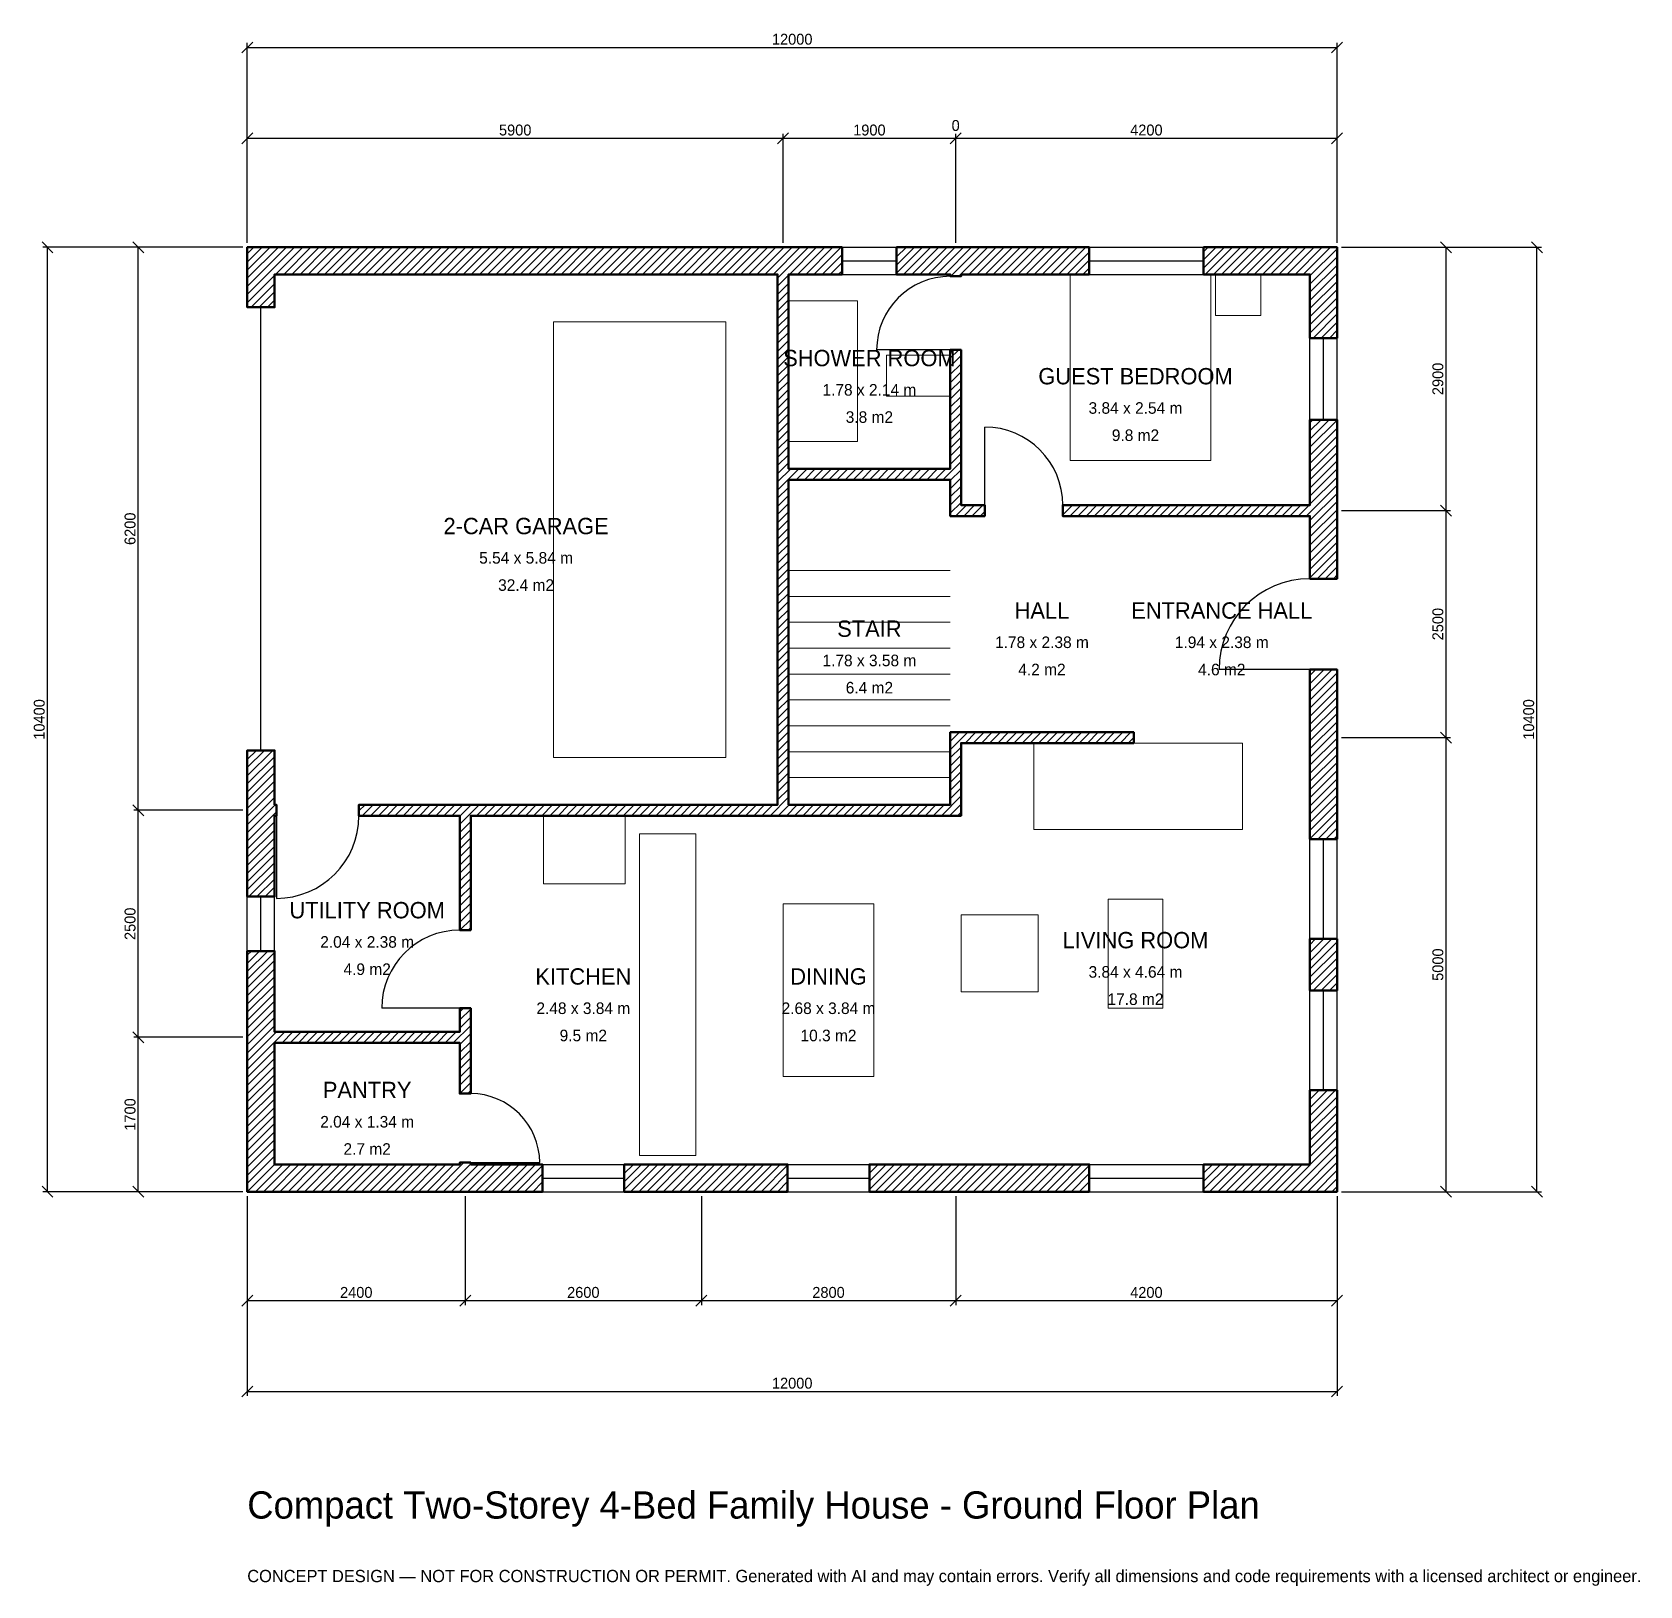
# Model space of a CAD drawing. Header units: millimetres. Extents: x -2369 to 15333, y -4341 to 12769.
import ezdxf
from ezdxf.enums import TextEntityAlignment as Align

# ---------------------------------------------------------------- set-up
doc = ezdxf.new("R2010")
doc.units = ezdxf.units.MM
doc.linetypes.add('DASHED', pattern=[1.524, 1.27, -0.254])
for name, color, linetype, lineweight in [('A-ANNO-DIMS', 1, 'Continuous', 13), ('A-ANNO-TEXT', 7, 'Continuous', 18), ('A-AREA-IDEN', 7, 'Continuous', 18), ('A-DOOR', 2, 'Continuous', 25), ('A-FLOR-FIXT', 9, 'Continuous', 13), ('A-FLOR-STRS', 3, 'Continuous', 18), ('A-FURN', 9, 'Continuous', 13), ('A-GLAZ', 4, 'Continuous', 25), ('A-WALL', 7, 'Continuous', 50), ('A-WALL-PATT', 8, 'Continuous', 13)]:
    doc.layers.add(name, color=color, linetype=linetype, lineweight=lineweight)
doc.dimstyles.new('PLAN', dxfattribs={"dimtxt": 120, "dimasz": 80, "dimexe": 50, "dimexo": 50, "dimgap": 30, "dimtad": 1, "dimdec": 0, "dimtsz": 60, "dimcen": 2.5, "dimclrd": 1, "dimclre": 1, "dimazin": 3, "dimtfac": 1, "dimtmove": 0, "dimatfit": 3})

msp = doc.modelspace()

# ---------------------------------------------------------------- hatches: boundary and pattern name
at = {"layer": 'A-WALL-PATT'}
h = msp.add_hatch(dxfattribs=at)
h.set_pattern_fill('ANSI31', color=8, scale=20)
h.paths.add_polyline_path([(4850, 0), (4150, 0), (4150, 300), (4850, 300), (5150, 300), (5950, 300), (5950, 0), (5150, 0), (4850, 0)])
h.paths.add_polyline_path([(2550, 0), (2460, 0), (2460, -0.001), (2340, -0.001), (2340, 0), (2250, 0), (300, 0), (300, -0.001), (0, -0.001), (0, -0.001), (0, 0), (-0.001, 0), (-0.001, 0), (-0.001, 300), (0, 300), (0, 1550), (0, 1640), (-0.001, 1640), (-0.001, 1760), (0, 1760), (0, 1850), (0, 2650), (300, 2650), (300, 1850), (300, 1760), (2340, 1760), (2340, 2020), (2460, 2020), (2460, 1760), (2460, 1640), (2460, 1080), (2340, 1080), (2340, 1640), (300, 1640), (300, 1550), (300, 300), (2250, 300), (2340, 300), (2340, 320), (2460, 320), (2460, 300), (2550, 300), (3250, 300), (3250, 0), (2550, 0)])
h.paths.add_polyline_path([(0, 4050), (0, 4140), (-0.001, 4140), (-0.001, 4260), (0, 4260), (0, 4350), (0, 4860), (300, 4860), (300, 4350), (300, 4260), (320, 4260), (320, 4140), (300, 4140), (300, 4050), (300, 3250), (0, 3250), (0, 4050)])
h.paths.add_polyline_path([(0, 10100), (-0.001, 10100), (-0.001, 10400), (0, 10400), (0, 10400.001), (0, 10400.001), (300, 10400.001), (300, 10400), (5750, 10400), (5840, 10400), (5840, 10400.001), (5960, 10400.001), (5960, 10400), (6050, 10400), (6550, 10400), (6550, 10100), (6050, 10100), (5960, 10100), (5960, 7960), (7740, 7960), (7740, 9270), (7860, 9270), (7860, 7960), (7860, 7840), (7860, 7560), (8120, 7560), (8120, 7440), (7860, 7440), (7740, 7440), (7740, 7440), (7740, 7560), (7740, 7560), (7740, 7840), (5960, 7840), (5960, 4260), (7740, 4260), (7740, 4940), (7740, 4940), (7740, 5060), (7740, 5060), (7860, 5060), (9760, 5060), (9760, 4940), (7860, 4940), (7860, 4140), (7860, 4140), (7740, 4140), (5960, 4140), (5840, 4140), (5060, 4140), (4940, 4140), (2460, 4140), (2460, 2880), (2340, 2880), (2340, 4140), (1230, 4140), (1230, 4260), (2340, 4260), (2460, 4260), (4940, 4260), (5060, 4260), (5840, 4260), (5840, 7840), (5840, 7960), (5840, 10100), (5750, 10100), (300, 10100), (300, 9740), (0, 9740), (0, 10100)])
h.paths.add_polyline_path([(7650, 10400), (7740, 10400), (7740, 10400.001), (7860, 10400.001), (7860, 10400), (7950, 10400), (9270, 10400), (9270, 10100), (7950, 10100), (7860, 10100), (7860, 10080), (7740, 10080), (7740, 10100), (7650, 10100), (7150, 10100), (7150, 10400), (7650, 10400)])
h.paths.add_polyline_path([(11700, 10400), (11700, 10400.001), (12000, 10400.001), (12000, 10400), (12000.001, 10400), (12000.001, 10100), (12000, 10100), (12000, 9400), (11700, 9400), (11700, 10100), (10530, 10100), (10530, 10400), (11700, 10400)])
h.paths.add_polyline_path([(12000, 7650), (12000, 7560), (12000.001, 7560), (12000.001, 7440), (12000, 7440), (12000, 7350), (12000, 6750), (11700, 6750), (11700, 7350), (11700, 7440), (9760, 7440), (9640, 7440), (8980, 7440), (8980, 7560), (9640, 7560), (9760, 7560), (11700, 7560), (11700, 7650), (11700, 8500), (12000, 8500), (12000, 7650)])
h.paths.add_polyline_path([(12000, 5150), (12000, 4850), (12000, 3883.3333), (11700, 3883.3333), (11700, 4850), (11700, 5150), (11700, 5750), (12000, 5750), (12000, 5150)])
h.paths.add_polyline_path([(12000, 2216.6667), (11700, 2216.6667), (11700, 2783.3333), (12000, 2783.3333), (12000, 2216.6667)])
h.paths.add_polyline_path([(12000, 300), (12000.001, 300), (12000.001, 0), (12000, 0), (12000, -0.001), (11700, -0.001), (11700, 0), (10530, 0), (10530, 300), (11700, 300), (11700, 1116.6667), (12000, 1116.6667), (12000, 300)])
h.paths.add_polyline_path([(7950, 0), (7650, 0), (6850, 0), (6850, 300), (7650, 300), (7950, 300), (9270, 300), (9270, 0), (7950, 0)])

# ---------------------------------------------------------------- linework, layer by layer
at = {"layer": 'A-DOOR', "linetype": 'DASHED'}
msp.add_line((150, 4860), (150, 9740), dxfattribs=at)
at = {"layer": 'A-DOOR'}
for p, q in [((7740, 9270), (6930, 9270)), ((8120, 7560), (8120, 8420)), ((11700, 5750), (10700, 5750)), ((320, 4140), (320, 3230)), ((2340, 2020), (1480, 2020)), ((2460, 320), (3220, 320))]:
    msp.add_line(p, q, dxfattribs=at)
for centre, radius, start, end in [((7740, 9270), 810, 90, 180), ((8120, 7560), 860, 0, 90), ((11700, 5750), 1000, 90, 180), ((320, 4140), 910, 270, 360), ((2340, 2020), 860, 90, 180), ((2460, 320), 760, 0, 90)]:
    msp.add_arc(centre, radius, start, end, dxfattribs=at)
at = {"layer": 'A-FLOR-FIXT'}
for points in [[(5960, 8260), (6720, 8260), (6720, 9810), (5960, 9810)], [(7040, 8760), (7740, 8760), (7740, 9210), (7040, 9210)], [(4320, 400), (4940, 400), (4940, 3940), (4320, 3940)]]:
    msp.add_lwpolyline(points, close=True, dxfattribs=at)
at = {"layer": 'A-FLOR-STRS'}
for p, q in [((5960, 6840), (7740, 6840)), ((5960, 6555), (7740, 6555)), ((5960, 6270), (7740, 6270)), ((5960, 5985), (7740, 5985)), ((5960, 5700), (7740, 5700)), ((5960, 5415), (7740, 5415)), ((5960, 5130), (7740, 5130)), ((5960, 4845), (7740, 4845)), ((5960, 4560), (7740, 4560))]:
    msp.add_line(p, q, dxfattribs=at)
at = {"layer": 'A-FURN'}
for points in [[(9060, 8050), (10610, 8050), (10610, 10100), (9060, 10100)], [(10660, 9650), (11160, 9650), (11160, 10100), (10660, 10100)], [(3370, 4780), (5270, 4780), (5270, 9580), (3370, 9580)], [(8660, 3990), (10960, 3990), (10960, 4940), (8660, 4940)], [(3260, 3390), (4160, 3390), (4160, 4140), (3260, 4140)], [(9480, 2020), (10080, 2020), (10080, 3220), (9480, 3220)], [(5900, 1270), (6900, 1270), (6900, 3170), (5900, 3170)], [(7860, 2200), (8710, 2200), (8710, 3050), (7860, 3050)]]:
    msp.add_lwpolyline(points, close=True, dxfattribs=at)
at = {"layer": 'A-GLAZ'}
for p, q in [((6550, 10400), (7150, 10400)), ((9270, 10400), (10530, 10400)), ((6550, 10250), (7150, 10250)), ((6550, 10100), (7150, 10100)), ((9270, 10250), (10530, 10250)), ((9270, 10100), (10530, 10100)), ((11700, 8500), (11700, 9400)), ((11850, 8500), (11850, 9400)), ((12000, 8500), (12000, 9400)), ((11700, 2783.3333), (11700, 3883.3333)), ((11850, 2783.3333), (11850, 3883.3333)), ((12000, 2783.3333), (12000, 3883.3333)), ((0, 2650), (0, 3250)), ((150, 2650), (150, 3250)), ((300, 2650), (300, 3250)), ((11700, 1116.6667), (11700, 2216.6667)), ((11850, 1116.6667), (11850, 2216.6667)), ((12000, 1116.6667), (12000, 2216.6667)), ((3250, 300), (4150, 300)), ((5950, 300), (6850, 300)), ((9270, 300), (10530, 300)), ((3250, 150), (4150, 150)), ((3250, 0), (4150, 0)), ((5950, 150), (6850, 150)), ((5950, 0), (6850, 0)), ((9270, 150), (10530, 150)), ((9270, 0), (10530, 0))]:
    msp.add_line(p, q, dxfattribs=at)
at = {"layer": 'A-WALL'}
for points in [[(0, 10100), (-0.001, 10100), (-0.001, 10400), (0, 10400), (0, 10400.001), (0, 10400.001), (300, 10400.001), (300, 10400), (5750, 10400), (5840, 10400), (5840, 10400.001), (5960, 10400.001), (5960, 10400), (6050, 10400), (6550, 10400), (6550, 10100), (6050, 10100), (5960, 10100), (5960, 7960), (7740, 7960), (7740, 9270), (7860, 9270), (7860, 7960), (7860, 7840), (7860, 7560), (8120, 7560), (8120, 7440), (7860, 7440), (7740, 7440), (7740, 7440), (7740, 7560), (7740, 7560), (7740, 7840), (5960, 7840), (5960, 4260), (7740, 4260), (7740, 4940), (7740, 4940), (7740, 5060), (7740, 5060), (7860, 5060), (9760, 5060), (9760, 4940), (7860, 4940), (7860, 4140), (7860, 4140), (7740, 4140), (5960, 4140), (5840, 4140), (5060, 4140), (4940, 4140), (2460, 4140), (2460, 2880), (2340, 2880), (2340, 4140), (1230, 4140), (1230, 4260), (2340, 4260), (2460, 4260), (4940, 4260), (5060, 4260), (5840, 4260), (5840, 7840), (5840, 7960), (5840, 10100), (5750, 10100), (300, 10100), (300, 9740), (0, 9740), (0, 10100)], [(7650, 10400), (7740, 10400), (7740, 10400.001), (7860, 10400.001), (7860, 10400), (7950, 10400), (9270, 10400), (9270, 10100), (7950, 10100), (7860, 10100), (7860, 10080), (7740, 10080), (7740, 10100), (7650, 10100), (7150, 10100), (7150, 10400), (7650, 10400)], [(11700, 10400), (11700, 10400.001), (12000, 10400.001), (12000, 10400), (12000.001, 10400), (12000.001, 10100), (12000, 10100), (12000, 9400), (11700, 9400), (11700, 10100), (10530, 10100), (10530, 10400), (11700, 10400)], [(12000, 7650), (12000, 7560), (12000.001, 7560), (12000.001, 7440), (12000, 7440), (12000, 7350), (12000, 6750), (11700, 6750), (11700, 7350), (11700, 7440), (9760, 7440), (9640, 7440), (8980, 7440), (8980, 7560), (9640, 7560), (9760, 7560), (11700, 7560), (11700, 7650), (11700, 8500), (12000, 8500), (12000, 7650)], [(12000, 5150), (12000, 4850), (12000, 3883.3333), (11700, 3883.3333), (11700, 4850), (11700, 5150), (11700, 5750), (12000, 5750), (12000, 5150)], [(0, 4050), (0, 4140), (-0.001, 4140), (-0.001, 4260), (0, 4260), (0, 4350), (0, 4860), (300, 4860), (300, 4350), (300, 4260), (320, 4260), (320, 4140), (300, 4140), (300, 4050), (300, 3250), (0, 3250), (0, 4050)], [(12000, 2216.6667), (11700, 2216.6667), (11700, 2783.3333), (12000, 2783.3333), (12000, 2216.6667)], [(2550, 0), (2460, 0), (2460, -0.001), (2340, -0.001), (2340, 0), (2250, 0), (300, 0), (300, -0.001), (0, -0.001), (0, -0.001), (0, 0), (-0.001, 0), (-0.001, 0), (-0.001, 300), (0, 300), (0, 1550), (0, 1640), (-0.001, 1640), (-0.001, 1760), (0, 1760), (0, 1850), (0, 2650), (300, 2650), (300, 1850), (300, 1760), (2340, 1760), (2340, 2020), (2460, 2020), (2460, 1760), (2460, 1640), (2460, 1080), (2340, 1080), (2340, 1640), (300, 1640), (300, 1550), (300, 300), (2250, 300), (2340, 300), (2340, 320), (2460, 320), (2460, 300), (2550, 300), (3250, 300), (3250, 0), (2550, 0)], [(12000, 300), (12000.001, 300), (12000.001, 0), (12000, 0), (12000, -0.001), (11700, -0.001), (11700, 0), (10530, 0), (10530, 300), (11700, 300), (11700, 1116.6667), (12000, 1116.6667), (12000, 300)], [(4850, 0), (4150, 0), (4150, 300), (4850, 300), (5150, 300), (5950, 300), (5950, 0), (5150, 0), (4850, 0)], [(7950, 0), (7650, 0), (6850, 0), (6850, 300), (7650, 300), (7950, 300), (9270, 300), (9270, 0), (7950, 0)]]:
    msp.add_lwpolyline(points, close=True, dxfattribs=at)

# ---------------------------------------------------------------- texts
at = {"layer": 'A-ANNO-TEXT'}
for s, height, p in [('Compact Two-Storey 4-Bed Family House - Ground Floor Plan', 300, (0, -3600)), ('CONCEPT DESIGN — NOT FOR CONSTRUCTION OR PERMIT. Generated with AI and may contain errors. Verify all dimensions and code requirements with a licensed architect or engineer.', 135, (0, -4300))]:
    msp.add_text(s, height=height, dxfattribs=at).set_placement(p)
at = {"layer": 'A-AREA-IDEN'}
for s, height, p in [('SHOWER ROOM', 180, (6850, 9180)), ('GUEST BEDROOM', 180, (9780, 8980)), ('1.78 x 2.14 m', 127.5, (6850, 8830)), ('3.84 x 2.54 m', 127.5, (9780, 8630)), ('3.8 m2', 127.5, (6850, 8530)), ('9.8 m2', 127.5, (9780, 8330)), ('2-CAR GARAGE', 180, (3070, 7330)), ('5.54 x 5.84 m', 127.5, (3070, 6980)), ('32.4 m2', 127.5, (3070, 6680)), ('HALL', 180, (8750, 6400)), ('ENTRANCE HALL', 180, (10730, 6400)), ('STAIR', 180, (6850, 6200)), ('1.78 x 2.38 m', 127.5, (8750, 6050)), ('1.94 x 2.38 m', 127.5, (10730, 6050)), ('1.78 x 3.58 m', 127.5, (6850, 5850)), ('4.2 m2', 127.5, (8750, 5750)), ('4.6 m2', 127.5, (10730, 5750)), ('6.4 m2', 127.5, (6850, 5550)), ('UTILITY ROOM', 180, (1320, 3100)), ('LIVING ROOM', 180, (9780, 2770)), ('2.04 x 2.38 m', 127.5, (1320, 2750)), ('4.9 m2', 127.5, (1320, 2450)), ('3.84 x 4.64 m', 127.5, (9780, 2420)), ('KITCHEN', 180, (3700, 2370)), ('DINING', 180, (6400, 2370)), ('17.8 m2', 127.5, (9780, 2120)), ('2.48 x 3.84 m', 127.5, (3700, 2020)), ('2.68 x 3.84 m', 127.5, (6400, 2020)), ('9.5 m2', 127.5, (3700, 1720)), ('10.3 m2', 127.5, (6400, 1720)), ('PANTRY', 180, (1320, 1120)), ('2.04 x 1.34 m', 127.5, (1320, 770)), ('2.7 m2', 127.5, (1320, 470))]:
    msp.add_text(s, height=height, dxfattribs=at).set_placement(p, align=Align.MIDDLE_CENTER)

# ---------------------------------------------------------------- dimensions: what is measured, and where the dimension line sits
at = {"layer": 'A-ANNO-DIMS'}
for base, p1, p2, text in [((0, 12600), (0, 10400), (12000, 10400), '12000'), ((0, 11600), (0, 10400), (5900, 10400), '5900'), ((5900, 11600), (5900, 10400), (7800, 10400), '1900'), ((7800, 11600), (7800, 10400), (7800, 10400), '0'), ((7800, 11600), (7800, 10400), (12000, 10400), '4200'), ((0, -1200), (0, 0), (2400, 0), '2400'), ((0, -2200), (0, 0), (12000, 0), '12000'), ((2400, -1200), (2400, 0), (5000, 0), '2600'), ((5000, -1200), (5000, 0), (7800, 0), '2800'), ((7800, -1200), (7800, 0), (12000, 0), '4200')]:
    msp.add_linear_dim(base=base, p1=p1, p2=p2, text=text, dimstyle='PLAN', dxfattribs=at).render()
for base, p1, p2, text in [((-2200, 0), (0, 0), (0, 10400), '10400'), ((-1200, 4200), (0, 4200), (0, 10400), '6200'), ((13200, 7500), (12000, 7500), (12000, 10400), '2900'), ((14200, 0), (12000, 0), (12000, 10400), '10400'), ((13200, 5000), (12000, 5000), (12000, 7500), '2500'), ((13200, 0), (12000, 0), (12000, 5000), '5000'), ((-1200, 1700), (0, 1700), (0, 4200), '2500'), ((-1200, 0), (0, 0), (0, 1700), '1700')]:
    msp.add_linear_dim(base=base, p1=p1, p2=p2, angle=90, text=text, dimstyle='PLAN', dxfattribs=at).render()

doc.saveas('drawing.dxf')
